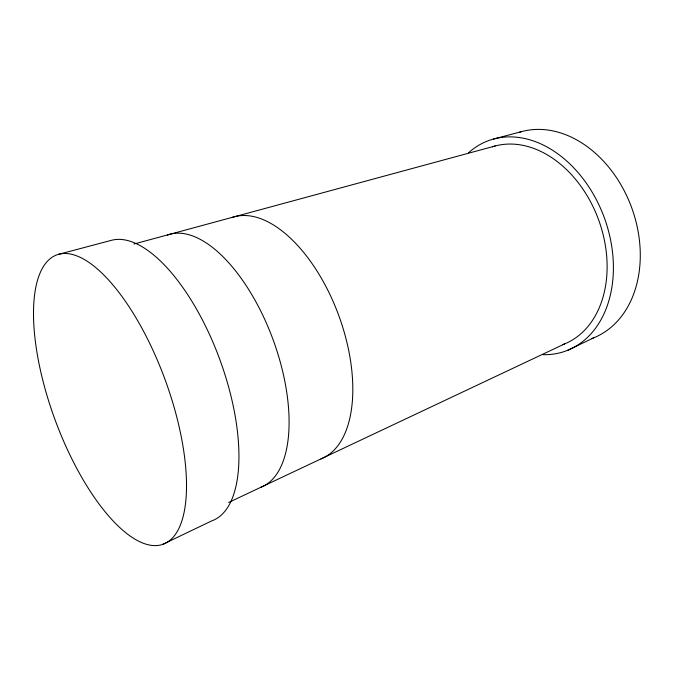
<?xml version="1.0" encoding="UTF-8"?>
<svg xmlns="http://www.w3.org/2000/svg" width="674" height="674" viewBox="0 0 674 674"><rect width="100%" height="100%" fill="white"/><g stroke="black" fill="none" stroke-linecap="round" stroke-linejoin="round"><path stroke-width="1.01" d="M162.67 544.398A154.127 58.562 69.8 0 0 131.868 311.085A154.127 58.562 69.8 0 0 35.587 343.142A154.127 58.562 69.8 0 0 162.67 544.398L211.644 520.926A149.03 62.96 69.8 0 0 220.769 362.174A149.03 62.96 69.8 0 0 111.168 240.391L58.495 254.351M567.626 350.32L593.735 337.809M228.68 502.459L564.652 343.892M134.016 244.013L495.255 145.963M493.545 139.046L521.558 131.624M167.329 235.108A134.488 62.909 69.8 0 1 272.869 339.115A134.488 62.909 69.8 0 1 260.678 487.353M231.746 217.601A128.641 66.895 69.8 0 1 338.609 315.103A128.641 66.895 69.8 0 1 320.891 458.935M492.349 146.806A105.001 76.811 69.8 0 1 599.043 221.03A105.001 76.811 69.8 0 1 562.782 344.616M468.607 152.72A112.061 82.009 69.8 0 1 604.317 217.727A112.061 82.009 69.8 0 1 542.57 354.667M519.578 132.197A109.348 82.506 69.8 0 1 632.355 209.589A109.348 82.506 69.8 0 1 591.823 338.542"/></g></svg>
